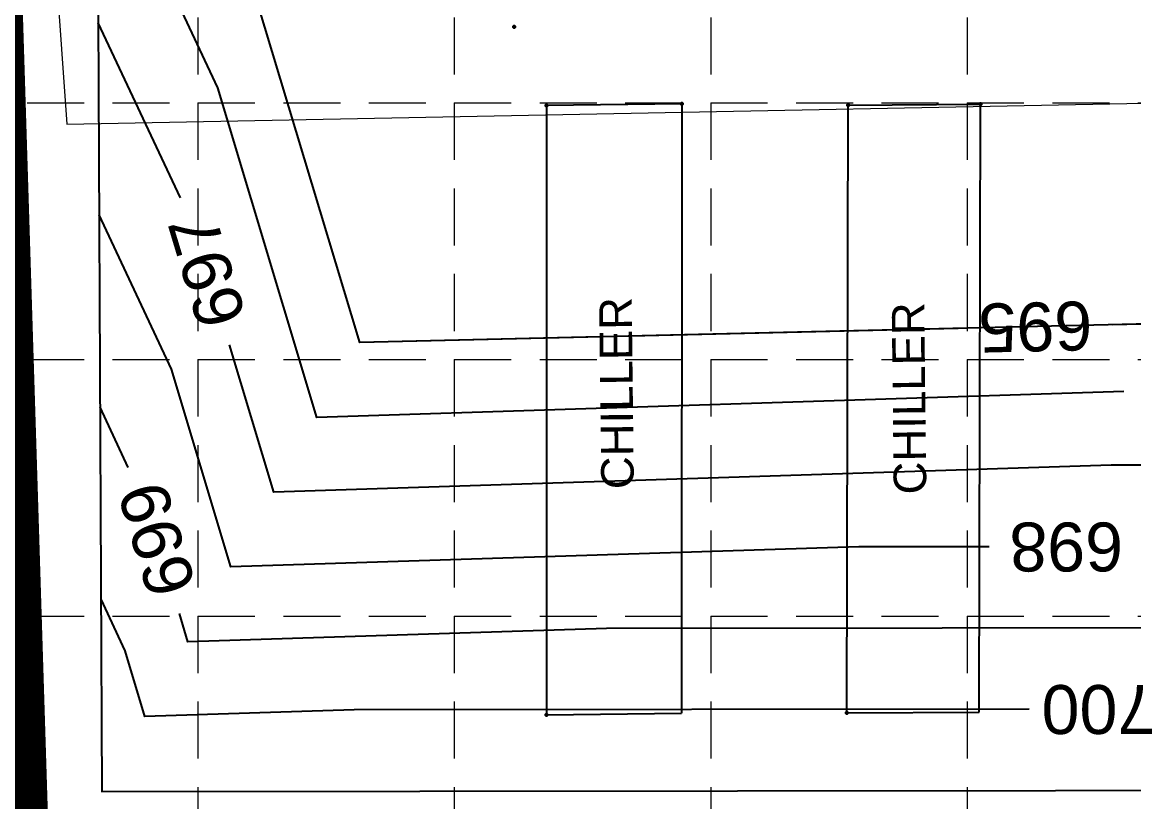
# Model space of a CAD drawing. Header units: feet. Extents: x 2331696 to 2332706, y 6924295 to 6924927.
# Drawn here: x 2332001.2 to 2332069.4, y 6924662.5 to 6924710.4 of the extents above; entities that cross this region are included whole.
import ezdxf
from ezdxf.enums import TextEntityAlignment as Align

# ---------------------------------------------------------------- set-up
doc = ezdxf.new("R2010")
doc.units = ezdxf.units.FT
doc.header["$MEASUREMENT"] = 0
doc.linetypes.add('DASHED', pattern=[0.75, 0.5, -0.25])
doc.linetypes.add('HIDDEN', pattern=[0.375, 0.25, -0.125])
for name, color, linetype in [('BNDY', 7, 'Continuous'), ('CHILLER PAD', 11, 'Continuous'), ('EC', 35, 'Continuous'), ('EX-SPOT-ELEV', 7, 'Continuous'), ('GRID', 254, 'HIDDEN'), ('Level 58', 7, 'Continuous'), ('PC', 35, 'Continuous'), ('SRF-FLT', 7, 'Continuous'), ('TXT-FRZ', 4, 'Continuous')]:
    doc.layers.add(name, color=color, linetype=linetype)
doc.styles.get("Standard").update_dxf_attribs({"font": 'ARIAL.TTF'})

# ---------------------------------------------------------------- blocks, each defined once
blk = doc.blocks.new('SURFPT_249')
at = {"layer": 'Level 58', "color": 51, "linetype": 'Continuous', "lineweight": 53}
blk.add_point((0, 0), dxfattribs=at)
blk = doc.blocks.new('SURFPT_330')
at = {"layer": 'Level 58', "color": 51, "linetype": 'Continuous', "lineweight": 53}
blk.add_point((0, 0), dxfattribs=at)
blk = doc.blocks.new('SURFPT_331')
at = {"layer": 'Level 58', "color": 51, "linetype": 'Continuous', "lineweight": 53}
blk.add_point((0, 0), dxfattribs=at)
blk = doc.blocks.new('SURFPT_332')
at = {"layer": 'Level 58', "color": 51, "linetype": 'Continuous', "lineweight": 53}
blk.add_point((0, 0), dxfattribs=at)
blk = doc.blocks.new('SURFPT_333')
at = {"layer": 'Level 58', "color": 51, "linetype": 'Continuous', "lineweight": 53}
blk.add_point((0, 0), dxfattribs=at)
blk = doc.blocks.new('SURFPT_419')
at = {"layer": 'Level 58', "color": 51, "linetype": 'Continuous', "lineweight": 53}
blk.add_point((0, 0), dxfattribs=at)
blk = doc.blocks.new('SURFPT_420')
at = {"layer": 'Level 58', "color": 51, "linetype": 'Continuous', "lineweight": 53}
blk.add_point((0, 0), dxfattribs=at)
blk = doc.blocks.new('SURFPT_638')
at = {"layer": 'Level 58', "color": 51, "linetype": 'Continuous', "lineweight": 53}
blk.add_point((0, 0), dxfattribs=at)

msp = doc.modelspace()

# ---------------------------------------------------------------- linework, layer by layer
at = {"layer": 'BNDY', "linetype": 'Continuous', "lineweight": 0}
msp.add_lwpolyline([(2332407.681, 6924806.487), (2332041.18, 6924807.948), (2331770.228, 6924807.948), (2331758.557, 6924760.997), (2331747.073, 6924740.516), (2331779.692, 6924716.106), (2331821.81, 6924719.35), (2331922.003, 6924717.654), (2331921.934, 6924691.763), (2331923.208, 6924656.959), (2331965.925, 6924658.843), (2331963.632, 6924721.698), (2332002.581, 6924722.535), (2332003.901, 6924704.099), (2332100.536, 6924705.982), (2332103.049, 6924720.008), (2332172.135, 6924721.191), (2332172.838, 6924658.214), (2332216.086, 6924649.985), (2332218.475, 6924510.309)], dxfattribs=at)
at = {"layer": 'CHILLER PAD', "color": 7}
for p, q in [((2332041.673, 6924705.341), (2332033.364, 6924705.244)), ((2332041.673, 6924705.341), (2332041.666, 6924667.944)), ((2332051.889, 6924705.269), (2332060.021, 6924705.324)), ((2332059.941, 6924668.015), (2332060.021, 6924705.324)), ((2332033.364, 6924705.244), (2332033.357, 6924667.847)), ((2332051.809, 6924667.96), (2332051.889, 6924705.269)), ((2332033.357, 6924667.847), (2332041.666, 6924667.944)), ((2332051.809, 6924667.96), (2332059.941, 6924668.015))]:
    msp.add_line(p, q, dxfattribs=at)
at = {"layer": 'EC'}
for points, elevation in [([(2332058.656, 6924691.562), (2332021.899, 6924690.695), (2332014.595, 6924714.974), (2332013.237, 6924718.848), (2332011.925, 6924722.256), (2332011.149, 6924723.945), (2332010.441, 6924725.252), (2332009.388, 6924727.307), (2332008.474, 6924728.532), (2332007.522, 6924729.184), (2332004.509, 6924729.655), (2332001.546, 6924727.898)], 695), ([(2332150.254, 6924718.524), (2332128.023, 6924715.14), (2332127.871, 6924728.839), (2332126.66, 6924728.824), (2332126.147, 6924728.77), (2332125.828, 6924715.086), (2332120.792, 6924706.451), (2332104.138, 6924706.077), (2332093.019, 6924692.372), (2332068.154, 6924691.786)], 695), ([(2332063.024, 6924668.187), (2332021.555, 6924668.145), (2332008.695, 6924667.733), (2332007.477, 6924671.78), (2332005.995, 6924674.938)], 700)]:
    msp.add_lwpolyline(points, dxfattribs=dict(at, elevation=elevation))
at = {"layer": 'GRID', "color": 252, "linetype": 'HIDDEN', "lineweight": 0, "ltscale": 14}
for p, q in [((2332011.951, 6924910.153), (2332011.951, 6924358.833)), ((2332027.701, 6924910.153), (2332027.701, 6924358.833)), ((2332043.451, 6924910.153), (2332043.451, 6924358.833)), ((2332059.201, 6924910.153), (2332059.201, 6924358.833)), ((2331712.701, 6924705.403), (2332689.201, 6924705.403)), ((2331712.701, 6924689.653), (2332689.201, 6924689.653)), ((2331712.701, 6924673.903), (2332689.201, 6924673.903))]:
    msp.add_line(p, q, dxfattribs=at)
at = {"layer": 'PC'}
for points, elevation in [([(2332068.838, 6924687.691), (2332019.258, 6924686.102), (2332013.172, 6924706.335), (2332005.761, 6924722.126)], 696), ([(2332010.87, 6924699.568), (2332005.82, 6924710.329)], 697), ([(2332060.552, 6924678.162), (2332052.557, 6924678.153), (2332013.976, 6924676.918), (2332010.325, 6924689.057), (2332005.878, 6924698.532)], 698), ([(2332077.84, 6924683.168), (2332068.058, 6924683.158), (2332016.617, 6924681.51), (2332013.895, 6924690.558)], 697), ([(2332007.673, 6924683.034), (2332005.937, 6924686.735)], 699), ([(2332078.293, 6924673.191), (2332037.056, 6924673.149), (2332011.335, 6924672.325), (2332010.814, 6924674.059)], 699)]:
    msp.add_lwpolyline(points, dxfattribs=dict(at, elevation=elevation))
at = {"layer": 'SRF-FLT'}
for points in [[(2332210.133, 6924733.959, 695), (2332176.244, 6924733.17, 695), (2332166.759, 6924721.037, 695), (2332127.744, 6924714.932, 695.01), (2332127.59, 6924728.768, 695.01), (2332126.367, 6924728.753, 695.01), (2332126.41, 6924715.171, 695.01), (2332125.828, 6924715.086, 695), (2332120.792, 6924706.451, 695), (2332104.138, 6924706.077, 695), (2332093.019, 6924692.372, 695), (2332021.899, 6924690.695, 695), (2332014.595, 6924714.974, 695), (2332013.237, 6924718.848, 695), (2332011.925, 6924722.256, 695), (2332011.149, 6924723.945, 695), (2332010.441, 6924725.252, 695), (2332009.388, 6924727.307, 695), (2332008.474, 6924728.532, 695), (2332007.522, 6924729.184, 695), (2332004.509, 6924729.655, 695), (2331989.522, 6924720.767, 695), (2331983.316, 6924720.653, 695), (2331957.671, 6924727.165, 695)], [(2332210.133, 6924733.959, 695), (2332176.244, 6924733.17, 695), (2332166.759, 6924721.037, 695), (2332127.744, 6924714.932, 695.01), (2332127.59, 6924728.768, 695.01), (2332126.367, 6924728.753, 695.01), (2332126.41, 6924715.171, 695.01), (2332125.828, 6924715.086, 695), (2332120.792, 6924706.451, 695), (2332104.138, 6924706.077, 695), (2332093.019, 6924692.372, 695), (2332021.899, 6924690.695, 695), (2332014.595, 6924714.974, 695), (2332013.237, 6924718.848, 695), (2332011.925, 6924722.256, 695), (2332011.149, 6924723.945, 695), (2332010.441, 6924725.252, 695), (2332009.388, 6924727.307, 695), (2332008.474, 6924728.532, 695), (2332007.522, 6924729.184, 695), (2332004.509, 6924729.655, 695), (2331989.522, 6924720.767, 695), (2331983.316, 6924720.653, 695), (2331957.671, 6924727.165, 695)], [(2332210.133, 6924733.959, 695), (2332176.244, 6924733.17, 695), (2332166.759, 6924721.037, 695), (2332127.744, 6924714.932, 695.01), (2332127.59, 6924728.768, 695.01), (2332126.367, 6924728.753, 695.01), (2332126.41, 6924715.171, 695.01), (2332125.828, 6924715.086, 695), (2332120.792, 6924706.451, 695), (2332104.138, 6924706.077, 695), (2332093.019, 6924692.372, 695), (2332021.899, 6924690.695, 695), (2332014.595, 6924714.974, 695), (2332013.237, 6924718.848, 695), (2332011.925, 6924722.256, 695), (2332011.149, 6924723.945, 695), (2332010.441, 6924725.252, 695), (2332009.388, 6924727.307, 695), (2332008.474, 6924728.532, 695), (2332007.522, 6924729.184, 695), (2332004.509, 6924729.655, 695), (2331989.522, 6924720.767, 695), (2331983.316, 6924720.653, 695), (2331957.671, 6924727.165, 695)], [(2331925.499, 6924722.694, 692.72), (2331936.373, 6924723.146, 696), (2331936.337, 6924729.167, 694.5), (2331956.385, 6924724.252, 696), (2331956.371, 6924727.118, 695), (2331957.671, 6924727.165, 695), (2331957.722, 6924716.923, 698), (2331983.493, 6924716.695, 695.5), (2331989.7, 6924716.772, 695.5), (2332004.488, 6924716.845, 695.5), (2332004.432, 6924728.033, 695.5), (2332005.732, 6924728.025, 695.5), (2332006.054, 6924663.141, 701), (2332103.687, 6924663.24, 701), (2332103.557, 6924689.557, 701), (2332120.752, 6924689.575, 695.5)]]:
    msp.add_polyline3d(points, dxfattribs=at)
at = {"layer": 'TXT-FRZ', "color": 1, "linetype": 'DASHED', "ltscale": 40, "const_width": 5}
msp.add_lwpolyline([(2332229.328, 6924810.282), (2331750.154, 6924812.641), (2331748.096, 6924712.325), (2331774.461, 6924699.665), (2331775.095, 6924714.144), (2331916.664, 6924712.864), (2331918.623, 6924651.496), (2331970.168, 6924651.746), (2331970.168, 6924711.374), (2331998.68, 6924711.374), (2332000.435, 6924655.253), (2332107.465, 6924658.322), (2332112.29, 6924681.56), (2332133.784, 6924684.191), (2332133.784, 6924706.551), (2332165.805, 6924706.99), (2332167.121, 6924656.13), (2332211.424, 6924644.731), (2332209.972, 6924510.548), (2332369.267, 6924511.786)], dxfattribs=at)

# ---------------------------------------------------------------- block references
at = {"layer": 'EX-SPOT-ELEV', "rotation": 0.6484833333000002}
msp.add_blockref('SURFPT_249', (2332031.374, 6924710.07, 700.526), dxfattribs=at)
at = {"layer": 'EX-SPOT-ELEV'}
for name, p in [('SURFPT_638', (2332031.374, 6924710.07, 700.526)), ('SURFPT_331', (2332041.673, 6924705.341, 702.345)), ('SURFPT_333', (2332060.021, 6924705.324, 702.388)), ('SURFPT_330', (2332033.364, 6924705.244, 702.349)), ('SURFPT_332', (2332051.889, 6924705.269, 702.177)), ('SURFPT_420', (2332033.357, 6924667.847, 702.42)), ('SURFPT_419', (2332051.809, 6924667.96, 702.488))]:
    msp.add_blockref(name, p, dxfattribs=at)

# ---------------------------------------------------------------- texts
at = {"layer": 'CHILLER PAD', "color": 7}
for p in [(2332037.667, 6924687.589), (2332055.637, 6924687.267)]:
    msp.add_text('CHILLER', height=2, rotation=90.64848, dxfattribs=at).set_placement(p, align=Align.MIDDLE_CENTER)
at = {"layer": 'EC', "char_height": 3, "attachment_point": 5}
for s, insert, rotation in [('{695}', (2332063.405, 6924691.674, 695), 181.35118), ('{700}', (2332067.274, 6924668.191, 700), 180.05834)]:
    msp.add_mtext(s, dxfattribs=dict(at, insert=insert, rotation=rotation))
at = {"layer": 'PC', "char_height": 3, "attachment_point": 5}
for s, insert, rotation in [('{697}', (2332012.527, 6924695.107, 697), 106.74143), ('{699}', (2332009.446, 6924678.607, 699), 106.74143), ('{698}', (2332065.302, 6924678.166, 698), 180.05834)]:
    msp.add_mtext(s, dxfattribs=dict(at, insert=insert, rotation=rotation))

doc.saveas('drawing.dxf')
